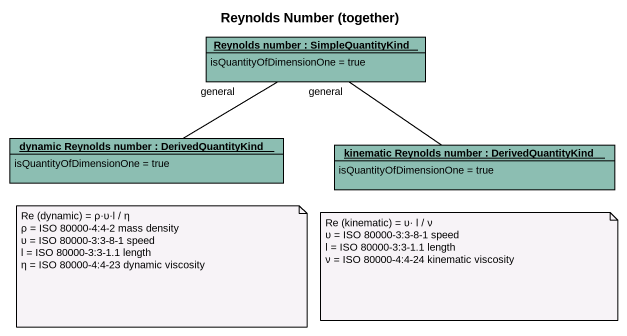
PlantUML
@startuml
title Reynolds Number (together)
hide circle
hide empty members
object "Reynolds number : SimpleQuantityKind" as Reynolds_number #8CBEB2 {
  isQuantityOfDimensionOne = true
}
object "dynamic Reynolds number : DerivedQuantityKind" as dynamic_Reynolds_number #8CBEB2 {
  isQuantityOfDimensionOne = true
}
object "kinematic Reynolds number : DerivedQuantityKind" as kinematic_Reynolds_number #8CBEB2 {
  isQuantityOfDimensionOne = true
}
dynamic_Reynolds_number -up- Reynolds_number : general
kinematic_Reynolds_number -up- Reynolds_number : general
note as N1
  Re (dynamic) = ρ·υ·l / η
  ρ = ISO 80000-4:4-2 mass density
  υ = ISO 80000-3:3-8-1 speed
  l = ISO 80000-3:3-1.1 length
  η = ISO 80000-4:4-23 dynamic viscosity
end note
note as N2
  Re (kinematic) = υ· l / ν
  υ = ISO 80000-3:3-8-1 speed
  l = ISO 80000-3:3-1.1 length
  ν = ISO 80000-4:4-24 kinematic viscosity
end note
@enduml
